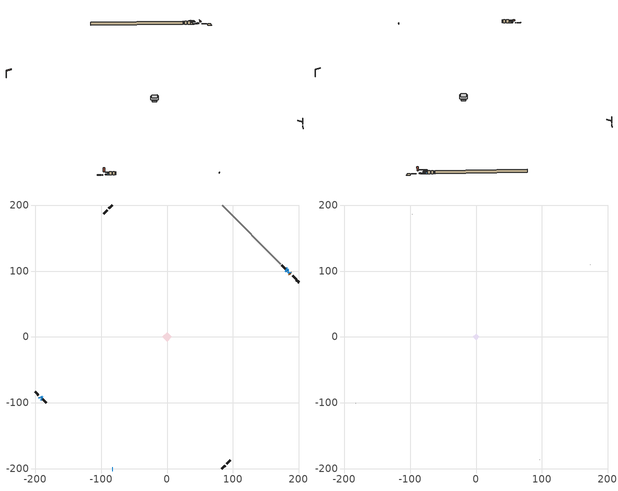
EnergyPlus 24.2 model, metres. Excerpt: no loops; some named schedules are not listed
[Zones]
conditioned space
 floor othersidecoefficients (Floor1 construction): -3.05,0 0,3.05 3.05,0 0,-3.05 z1.04
 floor adiabatic (AdiabaticFloorConstruction): -7.11,0 0,7.11 7.11,0 0,-7.11 z3.48
 floor foundation (Slab1 construction): -4,0 0,4 4,0 0,-4 z-1.12
 wall outside (RimJoist1 construction): 83.09,-200.59 86.93,-196.74 / -200.59,-83.09 -196.74,-86.93 / -83.09,200.59 -86.93,196.74 / 196.1,87.57 192.25,91.42 z1.04:1.34
 wall outside (RimJoist2 construction): 87.59,-196.08 88.31,-195.36 / -196.08,-87.59 -195.36,-88.31 / -87.59,196.08 -88.31,195.36 / 191.6,92.07 190.88,92.79 z1.04:1.34
 wall outside (AdiabaticWallConstruction 1): 188.28,95.4 188.02,95.66 / 187.36,96.31 186.75,96.92 z1.04:3.07
 wall outside (AdiabaticWallConstruction): 186.1,97.57 185.5,98.17 / -192.76,-90.91 -191.57,-92.1 z1.04:2.01; 184.85,98.82 184.31,99.36 z1.04:1.8; 183.66,100.02 183.43,100.24 z1.04:1.35; -83.09,-200.59 -82.53,-200.59 z1.04:2.82; 182.78,100.89 182.35,101.32 z1.04:1.55; 181.69,101.98 180.52,103.15 z1.04:3.07; -190.92,-92.75 -189.62,-94.05 z1.04:2.56
 wall outside (Wall1 construction): 90.91,-192.76 93.4,-190.27 / -188.97,-94.71 -186.48,-97.19 / -90.91,192.76 -93.4,190.27 / 179.87,103.81 177.38,106.29 z1.04:5.92
 wall outside (Wall2 construction): 94.06,-189.62 96.29,-187.38 / -185.82,-97.85 -183.58,-100.09 / -94.06,189.62 -96.29,187.38 / 176.72,106.95 174.48,109.19 z1.04:5.92
 wall foundation (FoundationWall1 construction): 196.76,86.91,-1.12 196.76,86.91,1.04 199.79,83.88,1.04 199.79,83.88,-1.02 200.59,83.09,-1.02 200.59,83.09,-1.12
 wall adiabatic (Wall4 construction): 172.95,110.72 83.74,199.93 z1.04:5.92
 window (WindowConstruction): 186.1,97.57 185.5,98.17 z1.04:2.01
 window (WindowConstruction 7): 184.85,98.82 184.31,99.36 z1.04:1.8
 window (WindowConstruction 1): 183.65,100.02 183.44,100.24 z1.04:1.34
 window (WindowConstruction 2): -192.76,-90.91 -191.57,-92.1 z1.04:2.01
 window (WindowConstruction 6): -83.09,-200.59 -82.53,-200.59 z1.04:2.82
 window (WindowConstruction 3): 182.78,100.89 182.35,101.32 z1.04:1.55
 window (WindowConstruction 4): 181.69,101.98 180.52,103.15 z1.04:3.07
 window (WindowConstruction 5): -190.92,-92.75 -189.62,-94.05 z1.04:2.56
 door (Door): 188.28,95.4 188.02,95.66 z1.04:3.07
 door (Door 1): 187.36,96.31 186.75,96.92 z1.04:3.07
 ceiling adiabatic (AdiabaticFloorConstruction): 0,-7.11 7.11,0 0,7.11 -7.11,0 z3.48
attic - vented
 floor to conditioned space (Floor2 construction Reversed): -5.03,0 0,5.03 5.03,0 0,-5.03 z5.92
 wall outside (Wall3 construction): 96.95,-186.72 97.17,-186.5 / -182.93,-100.74 -182.7,-100.97 / -96.95,186.72 -97.17,186.5 / 173.83,109.84 173.6,110.07 z1.04:5.92
 roof outside (Roof1 construction): 90.26,-193.42,5.92 85.36,-188.52,8.23 84.07,-189.81,8.23 88.96,-194.71,5.92; -193.42,-90.26,5.92 -188.52,-85.36,8.23 -189.81,-84.07,8.23 -194.71,-88.96,5.92; -90.26,193.42,5.92 -85.36,188.52,8.23 -84.07,189.81,8.23 -88.96,194.71,5.92; 188.93,94.74,5.92 184.03,89.84,8.23 185.32,88.55,8.23 190.22,93.45,5.92
shading: 185.38,98.29 186.22,97.45 186.35,97.57 185.5,98.42 z2.19; 180.43,103.24 188.73,94.94 188.86,95.07 180.55,103.37 z7.29; 183.31,100.36 183.78,99.89 183.91,100.02 183.44,100.49 z1.52; -191.36,-92.31 -192.97,-90.7 -193.16,-90.89 -191.55,-92.5 z2.3; -82.35,-200.59 -83.27,-200.59 -83.27,-201.2 -82.35,-201.2 z3; 180.41,103.26 184.72,98.95 184.84,99.08 180.54,103.39 z4.29; 178.59,105.09 183.63,100.04 183.76,100.17 178.71,105.21 z5.81; -187.69,-95.99 -192.85,-90.82 -193.07,-91.03 -187.9,-96.2 z5.3
[Building]
Building 1: Terrain=Suburbs
[Site:Location]
Montreal Intl AP_QC: Latitude {deg}=45.47; Longitude {deg}=-73.74; Time Zone {hr}=-5; Elevation {m}=36; Keep Site Location Information=Yes
[Site:GroundTemperature:Shallow]
2.07863, -0.316383, -0.508184, 0.628371, 5.19101, 9.73239, 13.6695, 16.1636, 16.3755, 14.347, 10.5102, 6.10817
[Site:WaterMainsTemperature]
Calculation Method=Schedule; Temperature Schedule=mains temperature schedule
[Material] Roughness=Rough; Thermal Absorptance=0.9
Name | Thickness {m} | Conductivity {W/m-K} | Density {kg/m3} | Specific Heat {J/kg-K} | Solar Absorptance | Visible Absorptance
asphalt or fiberglass shingles | 0.00635 | 0.162714 | 1121.4 | 1465.45 | 0.4 | 0.4
ceiling loosefill ins | 0.0846667 | 0.0480833 | 16.02 | 1046.75 | 0.7 | 0.7
ceiling stud and cavity | 0.1397 | 0.0937792 | 65.682 | 1177.47 | 0.7 | 0.7
concrete 4.0 in. | 0.1016 | 1.803125 | 2242.8 | 837.4 | 0.7 | 0.7
concrete 8.0 in. | 0.2032 | 1.803125 | 2242.8 | 837.4 | 0.7 | 0.7
door material | 0.04445 | 0.0451087 | 512.64 | 1214.23 | 0.7 | 0.7
exterior vertical ins | 0.0454343 | 0.029427 | 32.04 | 1214.23 | 0.7 | 0.7
floor covering | 0.0127 | 0.0433444 | 54.468 | 1339.84 | 0.6 | 0.6
floor rigid ins; rim joist rigid ins | 0.051816 | 0.029427 | 32.04 | 1214.23 | 0.7 | 0.7
floor rigid ins 1; wall rigid ins | 0.512978 | 0.029427 | 32.04 | 1214.23 | 0.7 | 0.7
floor stud and cavity | 0.1397 | 0.0970018 | 92.3553 | 1139.71 | 0.7 | 0.7
floor stud and cavity 1 | 0.1397 | 1.75129 | 37.0049 | 1207.88 | 0.7 | 0.7
furniture material conditioned space 1 | 0.1524 | 0.115458 | 640.8 | 1214.23 | 0.6 | 0.6
gypsum board | 0.0127 | 0.160291 | 801 | 837.4 | 0.6 | 0.6
gypsum board 1 | 0.0127 | 0.160291 | 801 | 837.4 | 0.7 | 0.7
osb sheathing 0.5 in. | 0.0127 | 0.115458 | 512.64 | 1214.23 | 0.7 | 0.7
osb sheathing 0.5 in. 1 | 0.0127 | 0.115458 | 512.64 | 1214.23 | 0.4 | 0.4
osb sheathing 0.75 in. | 0.01905 | 0.115458 | 512.64 | 1214.23 | 0.7 | 0.7
osb sheathing 2.0 in. | 0.0508 | 0.115458 | 512.64 | 1214.23 | 0.7 | 0.7
rim joist stud and cavity | 0.0508 | 0.278529 | 125.044 | 1163.47 | 0.6 | 0.6
rim joist stud and cavity 1 | 0.0508 | 0.0287471 | 125.044 | 1163.47 | 0.6 | 0.6
wall stud and cavity | 0.1397 | 0.0815399 | 139.0536 | 1170.24 | 0.7 | 0.7
wall stud and cavity 1 | 0.0889 | 6.1454 | 50.32683 | 1063.81 | 0.6 | 0.6
wall stud and cavity 2 | 0.1397 | 0.0744579 | 139.0536 | 1170.24 | 0.7 | 0.7
wall stud and cavity 3 | 0.0889 | 0.380278 | 52.3479 | 1209.89 | 0.7 | 0.7
wall stud and cavity 4 | 0.0889 | 0.391764 | 83.0341 | 1211.67 | 0.7 | 0.7
wood siding | 0.0254 | 0.102417 | 544.68 | 1172.36 | 0.4 | 0.4
wood siding 1 | 0.00254 | 0.102417 | 544.68 | 1172.36 | 0.4 | 0.4
wood siding 2; wood siding 3; wood siding 4 | 0.0254 | 0.102417 | 544.68 | 1172.36 | 0.7 | 0.7
[WindowMaterial:SimpleGlazingSystem]
Name | U-Factor {W/m2-K} | Solar Heat Gain Coefficient
WindowMaterial | 4.95746 | 0.64
WindowMaterial 1 | 8.284202 | 0.44
WindowMaterial 2 | 7.20481 | 0.51
WindowMaterial 3 | 4.27667 | 0.68
WindowMaterial 4 | 4.0064 | 0.67
WindowMaterial 5 | 2.96732 | 0.63
WindowMaterial 6 | 5.34754 | 0.62
[Construction]
AdiabaticFloorConstruction: floor stud and cavity 1, floor rigid ins 1, osb sheathing 0.75 in., floor covering
AdiabaticWallConstruction: wood siding 3, wall rigid ins, wall stud and cavity 3, gypsum board
AdiabaticWallConstruction 1: wood siding 4, wall rigid ins, wall stud and cavity 3, gypsum board
Door; Door 1: door material
Floor1 construction: floor stud and cavity, floor rigid ins, osb sheathing 0.75 in., floor covering
Floor2 construction Reversed: gypsum board, ceiling stud and cavity, ceiling loosefill ins
FoundationWall1 construction: concrete 8.0 in., gypsum board 1
furniture construction conditioned space 1: furniture material conditioned space 1
PartitionWallConstruction: gypsum board, wall stud and cavity 4, gypsum board
RimJoist1 construction: wood siding 2, rim joist rigid ins, osb sheathing 2.0 in., rim joist stud and cavity
RimJoist2 construction: wood siding 2, osb sheathing 2.0 in., rim joist stud and cavity 1
Roof1 construction: asphalt or fiberglass shingles
Slab1 construction: concrete 4.0 in.
Wall1 construction; Wall2 construction: wood siding, osb sheathing 0.5 in., wall stud and cavity, gypsum board
Wall3 construction: wood siding 1, wall stud and cavity 1
Wall4 construction: osb sheathing 0.5 in. 1, wall stud and cavity 2, gypsum board
WindowConstruction; WindowConstruction 2: WindowMaterial
WindowConstruction 1: WindowMaterial 1
WindowConstruction 3: WindowMaterial 2
WindowConstruction 4: WindowMaterial 3
WindowConstruction 5: WindowMaterial 4
WindowConstruction 6: WindowMaterial 5
WindowConstruction 7: WindowMaterial 6
[Zone] Multiplier=1; Part of Total Floor Area=Yes
Name | Volume {m3}
attic - vented | 18.9703
conditioned space | 315.1
[Space]
Name | Zone | Volume {m3}
attic - vented 1 | attic - vented | 18.9703
conditioned space 1 | conditioned space | 315.1
[ZoneInfiltration:EffectiveLeakageArea]
infil attic - vented 1: Zone or Space=attic - vented 1; Schedule=Always On Discrete; Effective Air Leakage Area {cm2}=2024; Stack Coefficient=0.000499721; Wind Coefficient=1.51037e-05
[ZoneMixing]
whole house fan mix: Zone or Space=attic - vented; Schedule=Always On Continuous; Design Flow Rate Calculation Method=Flow/Zone; Design Flow Rate {m3/s}=0; Source Zone or Space=conditioned space
[SurfaceProperty:OtherSideCoefficients]
other non-freezing space: Combined Convective/Radiative Film Coefficient {W/m2-K}=8.35; Constant Temperature Coefficient=1; External Dry-Bulb Temperature Coefficient=0; Ground Temperature Coefficient=0; Wind Speed Coefficient=0; Zone Air Temperature Coefficient=0; Constant Temperature Schedule=other non-freezing space; Previous Other Side Temperature Coefficient=0
[SurfaceProperty:ExposedFoundationPerimeter]
Slab1: Exposed Perimeter Calculation Method=TotalExposedPerimeter; Total Exposed Perimeter {m}=5.413
[InternalMass] Zone or ZoneList=conditioned space; Space or SpaceList=conditioned space 1
Name | Construction | Surface Area {m2}
furniture mass conditioned space 1 | furniture construction conditioned space 1 | 60.7162
partition wall mass | PartitionWallConstruction | 151.79
[Lights]
interior lighting: Zone or ZoneList or Space or SpaceList=conditioned space 1; Schedule=interior lighting schedule; Design Level Calculation Method=LightingLevel; Lighting Level {W}=343.2; Return Air Fraction=0; Fraction Radiant=0.6; Fraction Visible=0.2; Fraction Replaceable=1
[People]
occupants: Zone or ZoneList or Space or SpaceList=conditioned space 1; Number of People Schedule=occupants schedule; Number of People Calculation Method=People; Number of People=3; Fraction Radiant=0.314171; Sensible Heat Fraction=0.56303; Activity Level Schedule=occupants activity schedule; Carbon Dioxide Generation Rate {m3/s-W}=0; Enable ASHRAE 55 Comfort Warnings=No; Mean Radiant Temperature Calculation Type=EnclosureAveraged
[ElectricEquipment] Zone or ZoneList or Space or SpaceList=conditioned space 1; Design Level Calculation Method=EquipmentLevel
Name | Schedule | Design Level {W} | Fraction Latent | Fraction Radiant | Fraction Lost
clothes dryer | clothes dryer schedule | 140.772 | 0.015 | 0.081 | 0.85
clothes washer | clothes washer schedule | 32.1985 | 0.03 | 0.162 | 0.7
cooking range | cooking range schedule | 208.969 | 0.08 | 0.432 | 0.2
dishwasher | dishwasher schedule | 66.8632 | 0.3 | 0.18 | 0.4
fridge | fridge schedule | 72.9452 | 0 | 0.6 | 0
mech vent house fan | mech vent house fan schedule | 0 | 0 | 0 | 1
mech vent house fan cfis | mech vent house fan cfis schedule | 0 | 0 | 0 | 0
mech vent range fan 0 | mech vent range fan 0 schedule | 57 | 0 | 0 | 1
misc plug loads | misc plug loads schedule | 494.7 | 0.045 | 0.513 | 0.1
whole house fan | Always On Discrete | 0 | 0 | 0 | 1
[OtherEquipment] Zone or ZoneList or Space or SpaceList=conditioned space 1; Design Level Calculation Method=EquipmentLevel
Name | Fuel Type | Schedule | Design Level {W} | Fraction Latent | Fraction Radiant | Fraction Lost
clothes dryer 1 | Electricity | clothes dryer schedule | 0 | 0.015 | 0.081 | 0.85
cooking range 1 | Electricity | cooking range schedule | 0 | 0.08 | 0.432 | 0.2
general water use latent | None | general water use schedule | 59.3978 | 1 | 0 | 0
general water use sensible | None | general water use schedule | -58.539 | 0 | 0.6 | 0
mech vent house fan latent load | None | Always On Discrete | 0 | 1 | 0 | 0
mech vent house fan sensible load | None | Always On Discrete | 0 | 0 | 0 | 0
water heater energy adjustment1 | NaturalGas | Always On Discrete | 0.01 | 0 | 0 | 1
[ZoneInfiltration:DesignFlowRate] Zone or ZoneList or Space or SpaceList=conditioned space 1; Schedule=Always On Discrete; Design Flow Rate Calculation Method=Flow/Zone; Design Flow Rate {m3/s}=0
infil flow; natural vent flow; whole house fan flow
[ZoneControl:Thermostat]
conditioned space Thermostat: Zone or ZoneList=conditioned space; Control Type Schedule=conditioned space Thermostat Schedule; Control 1=conditioned space temperature setpoint; Temperature Difference Between Cutout And Setpoint {deltaC}=0
[ThermostatSetpoint:DualSetpoint]
conditioned space temperature setpoint: Heating Setpoint Temperature Schedule=heating setpoint; Cooling Setpoint Temperature Schedule=cooling setpoint
[Zone equipment]
conditioned space: electric baseboard
[Foundation:Kiva]
Foundation Kiva 1: Initial Indoor Air Temperature {C}=18; Wall Height Above Grade {m}=1.04001; Wall Depth Below Slab {m}=0.2032; Custom Block Material Name 1=exterior vertical ins; Custom Block Depth 1 {m}=2.16; Custom Block X Position 1 {m}=0.2159; Custom Block Z Position 1 {m}=0
[Foundation:Kiva:Settings]
Soil Conductivity {W/m-K}=0.849921; Soil Density {kg/m3}=1842.3; Soil Specific Heat {J/kg-K}=418.7; Ground Solar Absorptivity=0.9; Ground Thermal Absorptivity=0.9; Ground Surface Roughness {m}=0.03; Far-Field Width {m}=40; Deep-Ground Boundary Condition=ZeroFlux; Deep-Ground Depth {m}=40; Minimum Cell Dimension {m}=0.2; Maximum Cell Growth Coefficient=3; Simulation Timestep=Timestep
[Exterior:Lights]
exterior lighting: Schedule=exterior lighting schedule; Design Level {W}=75.6
[EnergyManagementSystem:Sensor] Output:Variable or Output:Meter Index Key=conditioned space
Name | Output:Variable or Output:Meter
conditioned_space_clg_unmet_s | Zone Cooling Setpoint Not Met Time
conditioned_space_htg_unmet_s | Zone Heating Setpoint Not Met Time
fridge_tin_s; tin_s; tin_s_1 | Zone Mean Air Temperature
tout_s | Zone Outdoor Air Drybulb Temperature
win_s | Zone Air Humidity Ratio
[Schedule:Constant]
Name | Hourly Value
Always On Continuous; mech vent house fan schedule; mech vent house fan cfis schedule; Always On Discrete | 1
other non-freezing space; fridge schedule | 0
occupants activity schedule | 117.228
[Schedule:Week:Daily]
interior lighting schedule Week Rule - Jan1-Jan27: interior lighting schedule day, interior lighting schedule day, interior lighting schedule day, interior lighting schedule day, interior lighting schedule day, interior lighting schedule day, interior lighting schedule day, interior lighting schedule default day, interior lighting schedule default day, interior lighting schedule default day, interior lighting schedule default day, interior lighting schedule default day
interior lighting schedule Week Rule - Jan28-Feb3: interior lighting schedule day, interior lighting schedule day, interior lighting schedule day, interior lighting schedule day, interior lighting schedule day 1, interior lighting schedule day 1, interior lighting schedule day 1, interior lighting schedule default day, interior lighting schedule default day, interior lighting schedule default day, interior lighting schedule default day, interior lighting schedule default day
interior lighting schedule Week Rule - Feb4-Feb24: interior lighting schedule day 1, interior lighting schedule day 1, interior lighting schedule day 1, interior lighting schedule day 1, interior lighting schedule day 1, interior lighting schedule day 1, interior lighting schedule day 1, interior lighting schedule default day, interior lighting schedule default day, interior lighting schedule default day, interior lighting schedule default day, interior lighting schedule default day
interior lighting schedule Week Rule - Feb25-Mar3: interior lighting schedule day 1, interior lighting schedule day 1, interior lighting schedule day 1, interior lighting schedule day 1, interior lighting schedule day 2, interior lighting schedule day 2, interior lighting schedule day 2, interior lighting schedule default day, interior lighting schedule default day, interior lighting schedule default day, interior lighting schedule default day, interior lighting schedule default day
interior lighting schedule Week Rule - Mar4-Mar31: interior lighting schedule day 2, interior lighting schedule day 2, interior lighting schedule day 2, interior lighting schedule day 2, interior lighting schedule day 2, interior lighting schedule day 2, interior lighting schedule day 2, interior lighting schedule default day, interior lighting schedule default day, interior lighting schedule default day, interior lighting schedule default day, interior lighting schedule default day
interior lighting schedule Week Rule - Apr1-Apr28: interior lighting schedule day 3, interior lighting schedule day 3, interior lighting schedule day 3, interior lighting schedule day 3, interior lighting schedule day 3, interior lighting schedule day 3, interior lighting schedule day 3, interior lighting schedule default day, interior lighting schedule default day, interior lighting schedule default day, interior lighting schedule default day, interior lighting schedule default day
interior lighting schedule Week Rule - Apr29-May5: interior lighting schedule day 3, interior lighting schedule day 3, interior lighting schedule day 4, interior lighting schedule day 4, interior lighting schedule day 4, interior lighting schedule day 4, interior lighting schedule day 4, interior lighting schedule default day, interior lighting schedule default day, interior lighting schedule default day, interior lighting schedule default day, interior lighting schedule default day
interior lighting schedule Week Rule - May6-May26: interior lighting schedule day 4, interior lighting schedule day 4, interior lighting schedule day 4, interior lighting schedule day 4, interior lighting schedule day 4, interior lighting schedule day 4, interior lighting schedule day 4, interior lighting schedule default day, interior lighting schedule default day, interior lighting schedule default day, interior lighting schedule default day, interior lighting schedule default day
interior lighting schedule Week Rule - May27-Jun2: interior lighting schedule day 4, interior lighting schedule day 4, interior lighting schedule day 4, interior lighting schedule day 4, interior lighting schedule day 4, interior lighting schedule day 5, interior lighting schedule day 5, interior lighting schedule default day, interior lighting schedule default day, interior lighting schedule default day, interior lighting schedule default day, interior lighting schedule default day
interior lighting schedule Week Rule - Jun3-Jun30: interior lighting schedule day 5, interior lighting schedule day 5, interior lighting schedule day 5, interior lighting schedule day 5, interior lighting schedule day 5, interior lighting schedule day 5, interior lighting schedule day 5, interior lighting schedule default day, interior lighting schedule default day, interior lighting schedule default day, interior lighting schedule default day, interior lighting schedule default day
interior lighting schedule Week Rule - Jul1-Jul28: interior lighting schedule day 6, interior lighting schedule day 6, interior lighting schedule day 6, interior lighting schedule day 6, interior lighting schedule day 6, interior lighting schedule day 6, interior lighting schedule day 6, interior lighting schedule default day, interior lighting schedule default day, interior lighting schedule default day, interior lighting schedule default day, interior lighting schedule default day
interior lighting schedule Week Rule - Jul29-Aug4: interior lighting schedule day 6, interior lighting schedule day 6, interior lighting schedule day 6, interior lighting schedule day 7, interior lighting schedule day 7, interior lighting schedule day 7, interior lighting schedule day 7, interior lighting schedule default day, interior lighting schedule default day, interior lighting schedule default day, interior lighting schedule default day, interior lighting schedule default day
interior lighting schedule Week Rule - Aug5-Aug25: interior lighting schedule day 7, interior lighting schedule day 7, interior lighting schedule day 7, interior lighting schedule day 7, interior lighting schedule day 7, interior lighting schedule day 7, interior lighting schedule day 7, interior lighting schedule default day, interior lighting schedule default day, interior lighting schedule default day, interior lighting schedule default day, interior lighting schedule default day
interior lighting schedule Week Rule - Aug26-Sep1: interior lighting schedule day 7, interior lighting schedule day 7, interior lighting schedule day 7, interior lighting schedule day 7, interior lighting schedule day 7, interior lighting schedule day 7, interior lighting schedule day 8, interior lighting schedule default day, interior lighting schedule default day, interior lighting schedule default day, interior lighting schedule default day, interior lighting schedule default day
interior lighting schedule Week Rule - Sep2-Sep29: interior lighting schedule day 8, interior lighting schedule day 8, interior lighting schedule day 8, interior lighting schedule day 8, interior lighting schedule day 8, interior lighting schedule day 8, interior lighting schedule day 8, interior lighting schedule default day, interior lighting schedule default day, interior lighting schedule default day, interior lighting schedule default day, interior lighting schedule default day
interior lighting schedule Week Rule - Sep30-Oct6: interior lighting schedule day 8, interior lighting schedule day 9, interior lighting schedule day 9, interior lighting schedule day 9, interior lighting schedule day 9, interior lighting schedule day 9, interior lighting schedule day 9, interior lighting schedule default day, interior lighting schedule default day, interior lighting schedule default day, interior lighting schedule default day, interior lighting schedule default day
interior lighting schedule Week Rule - Oct7-Oct27: interior lighting schedule day 9, interior lighting schedule day 9, interior lighting schedule day 9, interior lighting schedule day 9, interior lighting schedule day 9, interior lighting schedule day 9, interior lighting schedule day 9, interior lighting schedule default day, interior lighting schedule default day, interior lighting schedule default day, interior lighting schedule default day, interior lighting schedule default day
interior lighting schedule Week Rule - Oct28-Nov3: interior lighting schedule day 9, interior lighting schedule day 9, interior lighting schedule day 9, interior lighting schedule day 9, interior lighting schedule day 10, interior lighting schedule day 10, interior lighting schedule day 10, interior lighting schedule default day, interior lighting schedule default day, interior lighting schedule default day, interior lighting schedule default day, interior lighting schedule default day
interior lighting schedule Week Rule - Nov4-Nov24: interior lighting schedule day 10, interior lighting schedule day 10, interior lighting schedule day 10, interior lighting schedule day 10, interior lighting schedule day 10, interior lighting schedule day 10, interior lighting schedule day 10, interior lighting schedule default day, interior lighting schedule default day, interior lighting schedule default day, interior lighting schedule default day, interior lighting schedule default day
interior lighting schedule Week Rule - Nov25-Dec1: interior lighting schedule day 10, interior lighting schedule day 10, interior lighting schedule day 10, interior lighting schedule day 10, interior lighting schedule day 10, interior lighting schedule day 10, interior lighting schedule day 11, interior lighting schedule default day, interior lighting schedule default day, interior lighting schedule default day, interior lighting schedule default day, interior lighting schedule default day
interior lighting schedule Week Rule - Dec2-Dec31: interior lighting schedule day 11, interior lighting schedule day 11, interior lighting schedule day 11, interior lighting schedule day 11, interior lighting schedule day 11, interior lighting schedule day 11, interior lighting schedule day 11, interior lighting schedule default day, interior lighting schedule default day, interior lighting schedule default day, interior lighting schedule default day, interior lighting schedule default day
occupants schedule Week Rule - Jan1-Dec31: occupants schedule day, occupants schedule day, occupants schedule day, occupants schedule day, occupants schedule day, occupants schedule day, occupants schedule day, occupants schedule default day, occupants schedule default day, occupants schedule default day, occupants schedule default day, occupants schedule default day
clothes dryer schedule Week Rule - Jan1-Dec31: clothes dryer schedule day, clothes dryer schedule day, clothes dryer schedule day, clothes dryer schedule day, clothes dryer schedule day, clothes dryer schedule day, clothes dryer schedule day, clothes dryer schedule default day, clothes dryer schedule default day, clothes dryer schedule default day, clothes dryer schedule default day, clothes dryer schedule default day
clothes washer schedule Week Rule - Jan1-Dec31: clothes washer schedule day, clothes washer schedule day, clothes washer schedule day, clothes washer schedule day, clothes washer schedule day, clothes washer schedule day, clothes washer schedule day, clothes washer schedule default day, clothes washer schedule default day, clothes washer schedule default day, clothes washer schedule default day, clothes washer schedule default day
cooking range schedule Week Rule - Jan1-Dec31: cooking range schedule day, cooking range schedule day, cooking range schedule day, cooking range schedule day, cooking range schedule day, cooking range schedule day, cooking range schedule day, cooking range schedule default day, cooking range schedule default day, cooking range schedule default day, cooking range schedule default day, cooking range schedule default day
dishwasher schedule Week Rule - Jan1-Dec31: dishwasher schedule day, dishwasher schedule day, dishwasher schedule day, dishwasher schedule day, dishwasher schedule day, dishwasher schedule day, dishwasher schedule day, dishwasher schedule default day, dishwasher schedule default day, dishwasher schedule default day, dishwasher schedule default day, dishwasher schedule default day
mech vent range fan 0 schedule Week Rule - Jan1-Dec31: mech vent range fan 0 schedule day, mech vent range fan 0 schedule day, mech vent range fan 0 schedule day, mech vent range fan 0 schedule day, mech vent range fan 0 schedule day, mech vent range fan 0 schedule day, mech vent range fan 0 schedule day, mech vent range fan 0 schedule default day, mech vent range fan 0 schedule default day, mech vent range fan 0 schedule default day, mech vent range fan 0 schedule default day, mech vent range fan 0 schedule default day
misc plug loads schedule Week Rule - Jan1-Dec31: misc plug loads schedule day, misc plug loads schedule day, misc plug loads schedule day, misc plug loads schedule day, misc plug loads schedule day, misc plug loads schedule day, misc plug loads schedule day, misc plug loads schedule default day, misc plug loads schedule default day, misc plug loads schedule default day, misc plug loads schedule default day, misc plug loads schedule default day
general water use schedule Week Rule - Jan1-Dec31: general water use schedule day, general water use schedule day, general water use schedule day, general water use schedule day, general water use schedule day, general water use schedule day, general water use schedule day, general water use schedule default day, general water use schedule default day, general water use schedule default day, general water use schedule default day, general water use schedule default day
exterior lighting schedule Week Rule - Jan1-Jan27: exterior lighting schedule day, exterior lighting schedule day, exterior lighting schedule day, exterior lighting schedule day, exterior lighting schedule day, exterior lighting schedule day, exterior lighting schedule day, exterior lighting schedule default day, exterior lighting schedule default day, exterior lighting schedule default day, exterior lighting schedule default day, exterior lighting schedule default day
exterior lighting schedule Week Rule - Jan28-Feb3: exterior lighting schedule day, exterior lighting schedule day, exterior lighting schedule day, exterior lighting schedule day, exterior lighting schedule day 1, exterior lighting schedule day 1, exterior lighting schedule day 1, exterior lighting schedule default day, exterior lighting schedule default day, exterior lighting schedule default day, exterior lighting schedule default day, exterior lighting schedule default day
exterior lighting schedule Week Rule - Feb4-Feb24: exterior lighting schedule day 1, exterior lighting schedule day 1, exterior lighting schedule day 1, exterior lighting schedule day 1, exterior lighting schedule day 1, exterior lighting schedule day 1, exterior lighting schedule day 1, exterior lighting schedule default day, exterior lighting schedule default day, exterior lighting schedule default day, exterior lighting schedule default day, exterior lighting schedule default day
exterior lighting schedule Week Rule - Feb25-Mar3: exterior lighting schedule day 1, exterior lighting schedule day 1, exterior lighting schedule day 1, exterior lighting schedule day 1, exterior lighting schedule day 2, exterior lighting schedule day 2, exterior lighting schedule day 2, exterior lighting schedule default day, exterior lighting schedule default day, exterior lighting schedule default day, exterior lighting schedule default day, exterior lighting schedule default day
exterior lighting schedule Week Rule - Mar4-Mar31: exterior lighting schedule day 2, exterior lighting schedule day 2, exterior lighting schedule day 2, exterior lighting schedule day 2, exterior lighting schedule day 2, exterior lighting schedule day 2, exterior lighting schedule day 2, exterior lighting schedule default day, exterior lighting schedule default day, exterior lighting schedule default day, exterior lighting schedule default day, exterior lighting schedule default day
exterior lighting schedule Week Rule - Apr1-Apr28: exterior lighting schedule day 3, exterior lighting schedule day 3, exterior lighting schedule day 3, exterior lighting schedule day 3, exterior lighting schedule day 3, exterior lighting schedule day 3, exterior lighting schedule day 3, exterior lighting schedule default day, exterior lighting schedule default day, exterior lighting schedule default day, exterior lighting schedule default day, exterior lighting schedule default day
exterior lighting schedule Week Rule - Apr29-May5: exterior lighting schedule day 3, exterior lighting schedule day 3, exterior lighting schedule day 4, exterior lighting schedule day 4, exterior lighting schedule day 4, exterior lighting schedule day 4, exterior lighting schedule day 4, exterior lighting schedule default day, exterior lighting schedule default day, exterior lighting schedule default day, exterior lighting schedule default day, exterior lighting schedule default day
exterior lighting schedule Week Rule - May6-May26: exterior lighting schedule day 4, exterior lighting schedule day 4, exterior lighting schedule day 4, exterior lighting schedule day 4, exterior lighting schedule day 4, exterior lighting schedule day 4, exterior lighting schedule day 4, exterior lighting schedule default day, exterior lighting schedule default day, exterior lighting schedule default day, exterior lighting schedule default day, exterior lighting schedule default day
exterior lighting schedule Week Rule - May27-Jun2: exterior lighting schedule day 4, exterior lighting schedule day 4, exterior lighting schedule day 4, exterior lighting schedule day 4, exterior lighting schedule day 4, exterior lighting schedule day 5, exterior lighting schedule day 5, exterior lighting schedule default day, exterior lighting schedule default day, exterior lighting schedule default day, exterior lighting schedule default day, exterior lighting schedule default day
exterior lighting schedule Week Rule - Jun3-Jun30: exterior lighting schedule day 5, exterior lighting schedule day 5, exterior lighting schedule day 5, exterior lighting schedule day 5, exterior lighting schedule day 5, exterior lighting schedule day 5, exterior lighting schedule day 5, exterior lighting schedule default day, exterior lighting schedule default day, exterior lighting schedule default day, exterior lighting schedule default day, exterior lighting schedule default day
exterior lighting schedule Week Rule - Jul1-Jul28: exterior lighting schedule day 6, exterior lighting schedule day 6, exterior lighting schedule day 6, exterior lighting schedule day 6, exterior lighting schedule day 6, exterior lighting schedule day 6, exterior lighting schedule day 6, exterior lighting schedule default day, exterior lighting schedule default day, exterior lighting schedule default day, exterior lighting schedule default day, exterior lighting schedule default day
exterior lighting schedule Week Rule - Jul29-Aug4: exterior lighting schedule day 6, exterior lighting schedule day 6, exterior lighting schedule day 6, exterior lighting schedule day 7, exterior lighting schedule day 7, exterior lighting schedule day 7, exterior lighting schedule day 7, exterior lighting schedule default day, exterior lighting schedule default day, exterior lighting schedule default day, exterior lighting schedule default day, exterior lighting schedule default day
exterior lighting schedule Week Rule - Aug5-Aug25: exterior lighting schedule day 7, exterior lighting schedule day 7, exterior lighting schedule day 7, exterior lighting schedule day 7, exterior lighting schedule day 7, exterior lighting schedule day 7, exterior lighting schedule day 7, exterior lighting schedule default day, exterior lighting schedule default day, exterior lighting schedule default day, exterior lighting schedule default day, exterior lighting schedule default day
exterior lighting schedule Week Rule - Aug26-Sep1: exterior lighting schedule day 7, exterior lighting schedule day 7, exterior lighting schedule day 7, exterior lighting schedule day 7, exterior lighting schedule day 7, exterior lighting schedule day 7, exterior lighting schedule day 8, exterior lighting schedule default day, exterior lighting schedule default day, exterior lighting schedule default day, exterior lighting schedule default day, exterior lighting schedule default day
exterior lighting schedule Week Rule - Sep2-Sep29: exterior lighting schedule day 8, exterior lighting schedule day 8, exterior lighting schedule day 8, exterior lighting schedule day 8, exterior lighting schedule day 8, exterior lighting schedule day 8, exterior lighting schedule day 8, exterior lighting schedule default day, exterior lighting schedule default day, exterior lighting schedule default day, exterior lighting schedule default day, exterior lighting schedule default day
exterior lighting schedule Week Rule - Sep30-Oct6: exterior lighting schedule day 8, exterior lighting schedule day 9, exterior lighting schedule day 9, exterior lighting schedule day 9, exterior lighting schedule day 9, exterior lighting schedule day 9, exterior lighting schedule day 9, exterior lighting schedule default day, exterior lighting schedule default day, exterior lighting schedule default day, exterior lighting schedule default day, exterior lighting schedule default day
exterior lighting schedule Week Rule - Oct7-Oct27: exterior lighting schedule day 9, exterior lighting schedule day 9, exterior lighting schedule day 9, exterior lighting schedule day 9, exterior lighting schedule day 9, exterior lighting schedule day 9, exterior lighting schedule day 9, exterior lighting schedule default day, exterior lighting schedule default day, exterior lighting schedule default day, exterior lighting schedule default day, exterior lighting schedule default day
[Schedule:Year]
interior lighting schedule: interior lighting schedule Week Rule - Jan1-Jan27, 1, 1, 1, 27, interior lighting schedule Week Rule - Jan28-Feb3, 1, 28, 2, 3, interior lighting schedule Week Rule - Feb4-Feb24, 2, 4, 2, 24, interior lighting schedule Week Rule - Feb25-Mar3, 2, 25, 3, 3, interior lighting schedule Week Rule - Mar4-Mar31, 3, 4, 3, 31, interior lighting schedule Week Rule - Apr1-Apr28, 4, 1, 4, 28, interior lighting schedule Week Rule - Apr29-May5, 4, 29, 5, 5, interior lighting schedule Week Rule - May6-May26, 5, 6, 5, 26, interior lighting schedule Week Rule - May27-Jun2, 5, 27, 6, 2, interior lighting schedule Week Rule - Jun3-Jun30, 6, 3, 6, 30, interior lighting schedule Week Rule - Jul1-Jul28, 7, 1, 7, 28, interior lighting schedule Week Rule - Jul29-Aug4, 7, 29, 8, 4, interior lighting schedule Week Rule - Aug5-Aug25, 8, 5, 8, 25, interior lighting schedule Week Rule - Aug26-Sep1, 8, 26, 9, 1, interior lighting schedule Week Rule - Sep2-Sep29, 9, 2, 9, 29, interior lighting schedule Week Rule - Sep30-Oct6, 9, 30, 10, 6, interior lighting schedule Week Rule - Oct7-Oct27, 10, 7, 10, 27, interior lighting schedule Week Rule - Oct28-Nov3, 10, 28, 11, 3, interior lighting schedule Week Rule - Nov4-Nov24, 11, 4, 11, 24, interior lighting schedule Week Rule - Nov25-Dec1, 11, 25, 12, 1, interior lighting schedule Week Rule - Dec2-Dec31, 12, 2, 12, 31
occupants schedule: occupants schedule Week Rule - Jan1-Dec31, 1, 1, 12, 31
clothes dryer schedule: clothes dryer schedule Week Rule - Jan1-Dec31, 1, 1, 12, 31
clothes washer schedule: clothes washer schedule Week Rule - Jan1-Dec31, 1, 1, 12, 31
cooking range schedule: cooking range schedule Week Rule - Jan1-Dec31, 1, 1, 12, 31
dishwasher schedule: dishwasher schedule Week Rule - Jan1-Dec31, 1, 1, 12, 31
mech vent range fan 0 schedule: mech vent range fan 0 schedule Week Rule - Jan1-Dec31, 1, 1, 12, 31
misc plug loads schedule: misc plug loads schedule Week Rule - Jan1-Dec31, 1, 1, 12, 31
general water use schedule: general water use schedule Week Rule - Jan1-Dec31, 1, 1, 12, 31
exterior lighting schedule: exterior lighting schedule Week Rule - Jan1-Jan27, 1, 1, 1, 27, exterior lighting schedule Week Rule - Jan28-Feb3, 1, 28, 2, 3, exterior lighting schedule Week Rule - Feb4-Feb24, 2, 4, 2, 24, exterior lighting schedule Week Rule - Feb25-Mar3, 2, 25, 3, 3, exterior lighting schedule Week Rule - Mar4-Mar31, 3, 4, 3, 31, exterior lighting schedule Week Rule - Apr1-Apr28, 4, 1, 4, 28, exterior lighting schedule Week Rule - Apr29-May5, 4, 29, 5, 5, exterior lighting schedule Week Rule - May6-May26, 5, 6, 5, 26, exterior lighting schedule Week Rule - May27-Jun2, 5, 27, 6, 2, exterior lighting schedule Week Rule - Jun3-Jun30, 6, 3, 6, 30, exterior lighting schedule Week Rule - Jul1-Jul28, 7, 1, 7, 28, exterior lighting schedule Week Rule - Jul29-Aug4, 7, 29, 8, 4, exterior lighting schedule Week Rule - Aug5-Aug25, 8, 5, 8, 25, exterior lighting schedule Week Rule - Aug26-Sep1, 8, 26, 9, 1, exterior lighting schedule Week Rule - Sep2-Sep29, 9, 2, 9, 29, exterior lighting schedule Week Rule - Sep30-Oct6, 9, 30, 10, 6, exterior lighting schedule Week Rule - Oct7-Oct27, 10, 7, 10, 27, exterior lighting schedule Week Rule - Oct28-Nov3, 10, 28, 11, 3, exterior lighting schedule Week Rule - Nov4-Nov24, 11, 4, 11, 24, exterior lighting schedule Week Rule - Nov25-Dec1, 11, 25, 12, 1, exterior lighting schedule Week Rule - Dec2-Dec31, 12, 2, 12, 31
[Schedule:Compact]
conditioned space Thermostat Schedule: Through: 12/31, For: AllDays, Until: 24:00, 4
mains temperature schedule: Through: 01/01, For: AllDays, Until: 24:00, 6.56833, Through: 01/02, For: AllDays, Until: 24:00, 6.48722, Through: 01/03, For: AllDays, Until: 24:00, 6.40722, Through: 01/04, For: AllDays, Until: 24:00, 6.32889, Through: 01/05, For: AllDays, Until: 24:00, 6.25167, Through: 01/06, For: AllDays, Until: 24:00, 6.17611, Through: 01/07, For: AllDays, Until: 24:00, 6.10222, Through: 01/08, For: AllDays, Until: 24:00, 6.02944, Through: 01/09, For: AllDays, Until: 24:00, 5.95833, Through: 01/10, For: AllDays, Until: 24:00, 5.88889, Through: 01/11, For: AllDays, Until: 24:00, 5.82056, Through: 01/12, For: AllDays, Until: 24:00, 5.75444, Through: 01/13, For: AllDays, Until: 24:00, 5.68944, Through: 01/14, For: AllDays, Until: 24:00, 5.62611, Through: 01/15, For: AllDays, Until: 24:00, 5.56444, Through: 01/16, For: AllDays, Until: 24:00, 5.50444, Through: 01/17, For: AllDays, Until: 24:00, 5.44611, Through: 01/18, For: AllDays, Until: 24:00, 5.38944, Through: 01/19, For: AllDays, Until: 24:00, 5.33389, Through: 01/20, For: AllDays, Until: 24:00, 5.28111, Through: 01/21, For: AllDays, Until: 24:00, 5.22944, Through: 01/22, For: AllDays, Until: 24:00, 5.17944, Through: 01/23, For: AllDays, Until: 24:00, 5.13111, Through: 01/24, For: AllDays, Until: 24:00, 5.085, Through: 01/25, For: AllDays, Until: 24:00, 5.04056, Through: 01/26, For: AllDays, Until: 24:00, 4.99778, Through: 01/27, For: AllDays, Until: 24:00, 4.95667, Through: 01/28, For: AllDays, Until: 24:00, 4.91778, Through: 01/29, For: AllDays, Until: 24:00, 4.88056, Through: 01/30, For: AllDays, Until: 24:00, 4.845, Through: 01/31, For: AllDays, Until: 24:00, 4.81167, Through: 02/01, For: AllDays, Until: 24:00, 4.77944, Through: 02/02, For: AllDays, Until: 24:00, 4.75, Through: 02/03, For: AllDays, Until: 24:00, 4.72167, Through: 02/04, For: AllDays, Until: 24:00, 4.69611, Through: 02/05, For: AllDays, Until: 24:00, 4.67167, Through: 02/06, For: AllDays, Until: 24:00, 4.64944, Through: 02/07, For: AllDays, Until: 24:00, 4.62889, Through: 02/08, For: AllDays, Until: 24:00, 4.61056, Through: 02/09, For: AllDays, Until: 24:00, 4.59389, Through: 02/10, For: AllDays, Until: 24:00, 4.57944, Through: 02/11, For: AllDays, Until: 24:00, 4.56667, Through: 02/12, For: AllDays, Until: 24:00, 4.55611, Through: 02/13, For: AllDays, Until: 24:00, 4.54722, Through: 02/14, For: AllDays, Until: 24:00, 4.54056, Through: 02/15, For: AllDays, Until: 24:00, 4.53556, Through: 02/16, For: AllDays, Until: 24:00, 4.53278, Through: 02/17, For: AllDays, Until: 24:00, 4.53167, Through: 02/18, For: AllDays, Until: 24:00, 4.53278, Through: 02/19, For: AllDays, Until: 24:00, 4.53556, Through: 02/20, For: AllDays, Until: 24:00, 4.54056, Through: 02/21, For: AllDays, Until: 24:00, 4.54722, Through: 02/22, For: AllDays, Until: 24:00, 4.55611, Through: 02/23, For: AllDays, Until: 24:00, 4.56667, Through: 02/24, For: AllDays, Until: 24:00, 4.57944, Through: 02/25, For: AllDays, Until: 24:00, 4.59389, Through: 02/26, For: AllDays, Until: 24:00, 4.61056, Through: 02/27, For: AllDays, Until: 24:00, 4.62889, Through: 02/28, For: AllDays, Until: 24:00, 4.64889, Through: 03/01, For: AllDays, Until: 24:00, 4.67111, Through: 03/02, For: AllDays, Until: 24:00, 4.69556, Through: 03/03, For: AllDays, Until: 24:00, 4.72167, Through: 03/04, For: AllDays, Until: 24:00, 4.74944, Through: 03/05, For: AllDays, Until: 24:00, 4.77944, Through: 03/06, For: AllDays, Until: 24:00, 4.81111, Through: 03/07, For: AllDays, Until: 24:00, 4.84444, Through: 03/08, For: AllDays, Until: 24:00, 4.88, Through: 03/09, For: AllDays, Until: 24:00, 4.91722, Through: 03/10, For: AllDays, Until: 24:00, 4.95611, Through: 03/11, For: AllDays, Until: 24:00, 4.99722, Through: 03/12, For: AllDays, Until: 24:00, 5.04, Through: 03/13, For: AllDays, Until: 24:00, 5.08444, Through: 03/14, For: AllDays, Until: 24:00, 5.13056, Through: 03/15, For: AllDays, Until: 24:00, 5.17889, Through: 03/16, For: AllDays, Until: 24:00, 5.22833, Through: 03/17, For: AllDays, Until: 24:00, 5.28, Through: 03/18, For: AllDays, Until: 24:00, 5.33333, Through: 03/19, For: AllDays, Until: 24:00, 5.38833, Through: 03/20, For: AllDays, Until: 24:00, 5.445, Through: 03/21, For: AllDays, Until: 24:00, 5.50333, Through: 03/22, For: AllDays, Until: 24:00, 5.56333, Through: 03/23, For: AllDays, Until: 24:00, 5.625, Through: 03/24, For: AllDays, Until: 24:00, 5.68833, Through: 03/25, For: AllDays, Until: 24:00, 5.75333, Through: 03/26, For: AllDays, Until: 24:00, 5.81944, Through: 03/27, For: AllDays, Until: 24:00, 5.88778, Through: 03/28, For: AllDays, Until: 24:00, 5.95722, Through: 03/29, For: AllDays, Until: 24:00, 6.02833, Through: 03/30, For: AllDays, Until: 24:00, 6.10111, Through: 03/31, For: AllDays, Until: 24:00, 6.175, Through: 04/01, For: AllDays, Until: 24:00, 6.25056, Through: 04/02, For: AllDays, Until: 24:00, 6.32778, Through: 04/03, For: AllDays, Until: 24:00, 6.40611, Through: 04/04, For: AllDays, Until: 24:00, 6.48556, Through: 04/05, For: AllDays, Until: 24:00, 6.56722, Through: 04/06, For: AllDays, Until: 24:00, 6.64944, Through: 04/07, For: AllDays, Until: 24:00, 6.73333, Through: 04/08, For: AllDays, Until: 24:00, 6.81833, Through: 04/09, For: AllDays, Until: 24:00, 6.905, Through: 04/10, For: AllDays, Until: 24:00, 6.99278, Through: 04/11, For: AllDays, Until: 24:00, 7.08111, Through: 04/12, For: AllDays, Until: 24:00, 7.17167, Through: 04/13, For: AllDays, Until: 24:00, 7.26278, Through: 04/14, For: AllDays, Until: 24:00, 7.355, Through: 04/15, For: AllDays, Until: 24:00, 7.44833, Through: 04/16, For: AllDays, Until: 24:00, 7.54278, Through: 04/17, For: AllDays, Until: 24:00, 7.63889, Through: 04/18, For: AllDays, Until: 24:00, 7.735, Through: 04/19, For: AllDays, Until: 24:00, 7.83278, Through: 04/20, For: AllDays, Until: 24:00, 7.93167, Through: 04/21, For: AllDays, Until: 24:00, 8.03111, Through: 04/22, For: AllDays, Until: 24:00, 8.13167, Through: 04/23, For: AllDays, Until: 24:00, 8.23278, Through: 04/24, For: AllDays, Until: 24:00, 8.335, Through: 04/25, For: AllDays, Until: 24:00, 8.43778, Through: 04/26, For: AllDays, Until: 24:00, 8.54167, Through: 04/27, For: AllDays, Until: 24:00, 8.64611, Through: 04/28, For: AllDays, Until: 24:00, 8.75167, Through: 04/29, For: AllDays, Until: 24:00, 8.85778, Through: 04/30, For: AllDays, Until: 24:00, 8.96444, Through: 05/01, For: AllDays, Until: 24:00, 9.07167, Through: 05/02, For: AllDays, Until: 24:00, 9.17944, Through: 05/03, For: AllDays, Until: 24:00, 9.28778, Through: 05/04, For: AllDays, Until: 24:00, 9.39667, Through: 05/05, For: AllDays, Until: 24:00, 9.50667, Through: 05/06, For: AllDays, Until: 24:00, 9.61667, Through: 05/07, For: AllDays, Until: 24:00, 9.72667, Through: 05/08, For: AllDays, Until: 24:00, 9.83778, Through: 05/09, For: AllDays, Until: 24:00, 9.94889, Through: 05/10, For: AllDays, Until: 24:00, 10.0606, Through: 05/11, For: AllDays, Until: 24:00, 10.1722, Through: 05/12, For: AllDays, Until: 24:00, 10.2844, Through: 05/13, For: AllDays, Until: 24:00, 10.3967, Through: 05/14, For: AllDays, Until: 24:00, 10.5094, Through: 05/15, For: AllDays, Until: 24:00, 10.6222, Through: 05/16, For: AllDays, Until: 24:00, 10.735, Through: 05/17, For: AllDays, Until: 24:00, 10.8478, Through: 05/18, For: AllDays, Until: 24:00, 10.9611, Through: 05/19, For: AllDays, Until: 24:00, 11.0744, Through: 05/20, For: AllDays, Until: 24:00, 11.1872, Through: 05/21, For: AllDays, Until: 24:00, 11.3006, Through: 05/22, For: AllDays, Until: 24:00, 11.4133, Through: 05/23, For: AllDays, Until: 24:00, 11.5267, Through: 05/24, For: AllDays, Until: 24:00, 11.6394, Through: 05/25, For: AllDays, Until: 24:00, 11.7522, Through: 05/26, For: AllDays, Until: 24:00, 11.8644, Through: 05/27, For: AllDays, Until: 24:00, 11.9767, Through: 05/28, For: AllDays, Until: 24:00, 12.0889, Through: 05/29, For: AllDays, Until: 24:00, 12.2006, Through: 05/30, For: AllDays, Until: 24:00, 12.3122, Through: 05/31, For: AllDays, Until: 24:00, 12.4228, Through: 06/01, For: AllDays, Until: 24:00, 12.5339, Through: 06/02, For: AllDays, Until: 24:00, 12.6439, Through: 06/03, For: AllDays, Until: 24:00, 12.7539, Through: 06/04, For: AllDays, Until: 24:00, 12.8628, Through: 06/05, For: AllDays, Until: 24:00, 12.9717, Through: 06/06, For: AllDays, Until: 24:00, 13.08, Through: 06/07, For: AllDays, Until: 24:00, 13.1878, Through: 06/08, For: AllDays, Until: 24:00, 13.2944, Through: 06/09, For: AllDays, Until: 24:00, 13.4011, Through: 06/10, For: AllDays, Until: 24:00, 13.5067, Through: 06/11, For: AllDays, Until: 24:00, 13.6117, Through: 06/12, For: AllDays, Until: 24:00, 13.7156, Through: 06/13, For: AllDays, Until: 24:00, 13.8194, Through: 06/14, For: AllDays, Until: 24:00, 13.9222, Through: 06/15, For: AllDays, Until: 24:00, 14.0239, Through: 06/16, For: AllDays, Until: 24:00, 14.125, Through: 06/17, For: AllDays, Until: 24:00, 14.225, Through: 06/18, For: AllDays, Until: 24:00, 14.3239, Through: 06/19, For: AllDays, Until: 24:00, 14.4222, Through: 06/20, For: AllDays, Until: 24:00, 14.5194, Through: 06/21, For: AllDays, Until: 24:00, 14.6156, Through: 06/22, For: AllDays, Until: 24:00, 14.7106, Through: 06/23, For: AllDays, Until: 24:00, 14.805, Through: 06/24, For: AllDays, Until: 24:00, 14.8978, Through: 06/25, For: AllDays, Until: 24:00, 14.9894, Through: 06/26, For: AllDays, Until: 24:00, 15.0806, Through: 06/27, For: AllDays, Until: 24:00, 15.17, Through: 06/28, For: AllDays, Until: 24:00, 15.2583, Through: 06/29, For: AllDays, Until: 24:00, 15.3456, Through: 06/30, For: AllDays, Until: 24:00, 15.4311, Through: 07/01, For: AllDays, Until: 24:00, 15.5161, Through: 07/02, For: AllDays, Until: 24:00, 15.5989, Through: 07/03, For: AllDays, Until: 24:00, 15.6811, Through: 07/04, For: AllDays, Until: 24:00, 15.7617, Through: 07/05, For: AllDays, Until: 24:00, 15.8411, Through: 07/06, For: AllDays, Until: 24:00, 15.9189, Through: 07/07, For: AllDays, Until: 24:00, 15.995, Through: 07/08, For: AllDays, Until: 24:00, 16.07, Through: 07/09, For: AllDays, Until: 24:00, 16.1433, Through: 07/10, For: AllDays, Until: 24:00, 16.2156, Through: 07/11, For: AllDays, Until: 24:00, 16.2861, Through: 07/12, For: AllDays, Until: 24:00, 16.355, Through: 07/13, For: AllDays, Until: 24:00, 16.4222, Through: 07/14, For: AllDays, Until: 24:00, 16.4878, Through: 07/15, For: AllDays, Until: 24:00, 16.5522, Through: 07/16, For: AllDays, Until: 24:00, 16.615, Through: 07/17, For: AllDays, Until: 24:00, 16.6756, Through: 07/18, For: AllDays, Until: 24:00, 16.735, Through: 07/19, For: AllDays, Until: 24:00, 16.7928, Through: 07/20, For: AllDays, Until: 24:00, 16.8489, Through: 07/21, For: AllDays, Until: 24:00, 16.9028, Through: 07/22, For: AllDays, Until: 24:00, 16.9556, Through: 07/23, For: AllDays, Until: 24:00, 17.0061, Through: 07/24, For: AllDays, Until: 24:00, 17.0556, Through: 07/25, For: AllDays, Until: 24:00, 17.1028, Through: 07/26, For: AllDays, Until: 24:00, 17.1483, Through: 07/27, For: AllDays, Until: 24:00, 17.1917, Through: 07/28, For: AllDays, Until: 24:00, 17.2339, Through: 07/29, For: AllDays, Until: 24:00, 17.2739, Through: 07/30, For: AllDays, Until: 24:00, 17.3122, Through: 07/31, For: AllDays, Until: 24:00, 17.3489, Through: 08/01, For: AllDays, Until: 24:00, 17.3833, Through: 08/02, For: AllDays, Until: 24:00, 17.4161, Through: 08/03, For: AllDays, Until: 24:00, 17.4467, Through: 08/04, For: AllDays, Until: 24:00, 17.4761, Through: 08/05, For: AllDays, Until: 24:00, 17.5028, Through: 08/06, For: AllDays, Until: 24:00, 17.5283, Through: 08/07, For: AllDays, Until: 24:00, 17.5517, Through: 08/08, For: AllDays, Until: 24:00, 17.5728, Through: 08/09, For: AllDays, Until: 24:00, 17.5922, Through: 08/10, For: AllDays, Until: 24:00, 17.61, Through: 08/11, For: AllDays, Until: 24:00, 17.6256, Through: 08/12, For: AllDays, Until: 24:00, 17.6394, Through: 08/13, For: AllDays, Until: 24:00, 17.6511, Through: 08/14, For: AllDays, Until: 24:00, 17.6611, Through: 08/15, For: AllDays, Until: 24:00, 17.6689, Through: 08/16, For: AllDays, Until: 24:00, 17.675, Through: 08/17, For: AllDays, Until: 24:00, 17.6789, Through: 08/18, For: AllDays, Until: 24:00, 17.6811, Through: 08/19, For: AllDays, Until: 24:00, 17.6811, Through: 08/20, For: AllDays, Until: 24:00, 17.6794, Through: 08/21, For: AllDays, Until: 24:00, 17.6756, Through: 08/22, For: AllDays, Until: 24:00, 17.67, Through: 08/23, For: AllDays, Until: 24:00, 17.6622, Through: 08/24, For: AllDays, Until: 24:00, 17.6528, Through: 08/25, For: AllDays, Until: 24:00, 17.6411, Through: 08/26, For: AllDays, Until: 24:00, 17.6278, Through: 08/27, For: AllDays, Until: 24:00, 17.6122, Through: 08/28, For: AllDays, Until: 24:00, 17.595, Through: 08/29, For: AllDays, Until: 24:00, 17.5756, Through: 08/30, For: AllDays, Until: 24:00, 17.5544, Through: 08/31, For: AllDays, Until: 24:00, 17.5311, Through: 09/01, For: AllDays, Until: 24:00, 17.5061, Through: 09/02, For: AllDays, Until: 24:00, 17.4794, Through: 09/03, For: AllDays, Until: 24:00, 17.4506, Through: 09/04, For: AllDays, Until: 24:00, 17.42, Through: 09/05, For: AllDays, Until: 24:00, 17.3878, Through: 09/06, For: AllDays, Until: 24:00, 17.3533, Through: 09/07, For: AllDays, Until: 24:00, 17.3172, Through: 09/08, For: AllDays, Until: 24:00, 17.2789, Through: 09/09, For: AllDays, Until: 24:00, 17.2389, Through: 09/10, For: AllDays, Until: 24:00, 17.1972, Through: 09/11, For: AllDays, Until: 24:00, 17.1539, Through: 09/12, For: AllDays, Until: 24:00, 17.1083, Through: 09/13, For: AllDays, Until: 24:00, 17.0617, Through: 09/14, For: AllDays, Until: 24:00, 17.0128, Through: 09/15, For: AllDays, Until: 24:00, 16.9622, Through: 09/16, For: AllDays, Until: 24:00, 16.9094, Through: 09/17, For: AllDays, Until: 24:00, 16.8556, Through: 09/18, For: AllDays, Until: 24:00, 16.8, Through: 09/19, For: AllDays, Until: 24:00, 16.7422, Through: 09/20, For: AllDays, Until: 24:00, 16.6833, Through: 09/21, For: AllDays, Until: 24:00, 16.6228, Through: 09/22, For: AllDays, Until: 24:00, 16.56, Through: 09/23, For: AllDays, Until: 24:00, 16.4961, Through: 09/24, For: AllDays, Until: 24:00, 16.4306, Through: 09/25, For: AllDays, Until: 24:00, 16.3633, Through: 09/26, For: AllDays, Until: 24:00, 16.295, Through: 09/27, For: AllDays, Until: 24:00, 16.2244, Through: 09/28, For: AllDays, Until: 24:00, 16.1528, Through: 09/29, For: AllDays, Until: 24:00, 16.0794, Through: 09/30, For: AllDays, Until: 24:00, 16.0044, Through: 10/01, For: AllDays, Until: 24:00, 15.9283, Through: 10/02, For: AllDays, Until: 24:00, 15.8511, Through: 10/03, For: AllDays, Until: 24:00, 15.7717, Through: 10/04, For: AllDays, Until: 24:00, 15.6917, Through: 10/05, For: AllDays, Until: 24:00, 15.6094, Through: 10/06, For: AllDays, Until: 24:00, 15.5267, Through: 10/07, For: AllDays, Until: 24:00, 15.4422, Through: 10/08, For: AllDays, Until: 24:00, 15.3567, Through: 10/09, For: AllDays, Until: 24:00, 15.2694, Through: 10/10, For: AllDays, Until: 24:00, 15.1811, Through: 10/11, For: AllDays, Until: 24:00, 15.0917, Through: 10/12, For: AllDays, Until: 24:00, 15.0011, Through: 10/13, For: AllDays, Until: 24:00, 14.9094, Through: 10/14, For: AllDays, Until: 24:00, 14.8167, Through: 10/15, For: AllDays, Until: 24:00, 14.7228, Through: 10/16, For: AllDays, Until: 24:00, 14.6278, Through: 10/17, For: AllDays, Until: 24:00, 14.5317, Through: 10/18, For: AllDays, Until: 24:00, 14.4344, Through: 10/19, For: AllDays, Until: 24:00, 14.3367, Through: 10/20, For: AllDays, Until: 24:00, 14.2378, Through: 10/21, For: AllDays, Until: 24:00, 14.1378, Through: 10/22, For: AllDays, Until: 24:00, 14.0367, Through: 10/23, For: AllDays, Until: 24:00, 13.935, Through: 10/24, For: AllDays, Until: 24:00, 13.8322, Through: 10/25, For: AllDays, Until: 24:00, 13.7289, Through: 10/26, For: AllDays, Until: 24:00, 13.625, Through: 10/27, For: AllDays, Until: 24:00, 13.52, Through: 10/28, For: AllDays, Until: 24:00, 13.4144, Through: 10/29, For: AllDays, Until: 24:00, 13.3083, Through: 10/30, For: AllDays, Until: 24:00, 13.2011, Through: 10/31, For: AllDays, Until: 24:00, 13.0939, Through: 11/01, For: AllDays, Until: 24:00, 12.9856, Through: 11/02, For: AllDays, Until: 24:00, 12.8767, Through: 11/03, For: AllDays, Until: 24:00, 12.7678, Through: 11/04, For: AllDays, Until: 24:00, 12.6578, Through: 11/05, For: AllDays, Until: 24:00, 12.5478, Through: 11/06, For: AllDays, Until: 24:00, 12.4372, Through: 11/07, For: AllDays, Until: 24:00, 12.3261, Through: 11/08, For: AllDays, Until: 24:00, 12.215, Through: 11/09, For: AllDays, Until: 24:00, 12.1033, Through: 11/10, For: AllDays, Until: 24:00, 11.9911, Through: 11/11, For: AllDays, Until: 24:00, 11.8789, Through: 11/12, For: AllDays, Until: 24:00, 11.7667, Through: 11/13, For: AllDays, Until: 24:00, 11.6539, Through: 11/14, For: AllDays, Until: 24:00, 11.5411, Through: 11/15, For: AllDays, Until: 24:00, 11.4278, Through: 11/16, For: AllDays, Until: 24:00, 11.315, Through: 11/17, For: AllDays, Until: 24:00, 11.2017, Through: 11/18, For: AllDays, Until: 24:00, 11.0889, Through: 11/19, For: AllDays, Until: 24:00, 10.9756, Through: 11/20, For: AllDays, Until: 24:00, 10.8622, Through: 11/21, For: AllDays, Until: 24:00, 10.7494, Through: 11/22, For: AllDays, Until: 24:00, 10.6367, Through: 11/23, For: AllDays, Until: 24:00, 10.5239, Through: 11/24, For: AllDays, Until: 24:00, 10.4111, Through: 11/25, For: AllDays, Until: 24:00, 10.2989, Through: 11/26, For: AllDays, Until: 24:00, 10.1867, Through: 11/27, For: AllDays, Until: 24:00, 10.0744, Through: 11/28, For: AllDays, Until: 24:00, 9.96333, Through: 11/29, For: AllDays, Until: 24:00, 9.85167, Through: 11/30, For: AllDays, Until: 24:00, 9.74111, Through: 12/01, For: AllDays, Until: 24:00, 9.63056, Through: 12/02, For: AllDays, Until: 24:00, 9.52056, Through: 12/03, For: AllDays, Until: 24:00, 9.41111, Through: 12/04, For: AllDays, Until: 24:00, 9.30167, Through: 12/05, For: AllDays, Until: 24:00, 9.19333, Through: 12/06, For: AllDays, Until: 24:00, 9.08556, Through: 12/07, For: AllDays, Until: 24:00, 8.97778, Through: 12/08, For: AllDays, Until: 24:00, 8.87111, Through: 12/09, For: AllDays, Until: 24:00, 8.765, Through: 12/10, For: AllDays, Until: 24:00, 8.66, Through: 12/11, For: AllDays, Until: 24:00, 8.555, Through: 12/12, For: AllDays, Until: 24:00, 8.45111, Through: 12/13, For: AllDays, Until: 24:00, 8.34833, Through: 12/14, For: AllDays, Until: 24:00, 8.24611, Through: 12/15, For: AllDays, Until: 24:00, 8.14444, Through: 12/16, For: AllDays, Until: 24:00, 8.04389, Through: 12/17, For: AllDays, Until: 24:00, 7.94444, Through: 12/18, For: AllDays, Until: 24:00, 7.84556, Through: 12/19, For: AllDays, Until: 24:00, 7.74778, Through: 12/20, For: AllDays, Until: 24:00, 7.65111, Through: 12/21, For: AllDays, Until: 24:00, 7.555, Through: 12/22, For: AllDays, Until: 24:00, 7.46056, Through: 12/23, For: AllDays, Until: 24:00, 7.36667, Through: 12/24, For: AllDays, Until: 24:00, 7.27444, Through: 12/25, For: AllDays, Until: 24:00, 7.18278, Through: 12/26, For: AllDays, Until: 24:00, 7.09278, Through: 12/27, For: AllDays, Until: 24:00, 7.00389, Through: 12/28, For: AllDays, Until: 24:00, 6.91611, Through: 12/29, For: AllDays, Until: 24:00, 6.82944, Through: 12/30, For: AllDays, Until: 24:00, 6.74389, Through: 12/31, For: AllDays, Until: 24:00, 6.66
